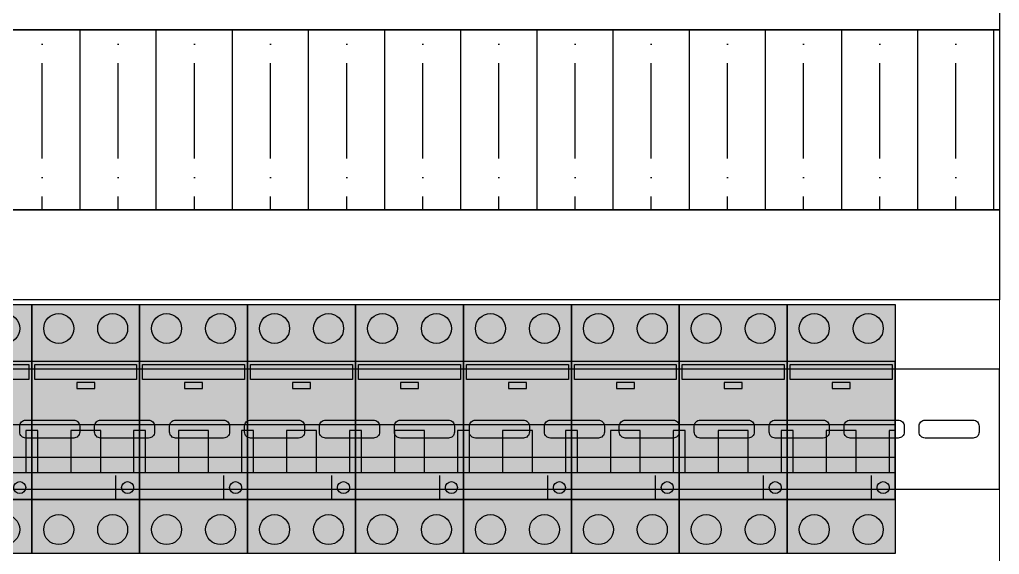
# Model space of a CAD drawing. Header units: millimetres. Extents: x -174 to 283928, y 1291 to 21053.
# Drawn here: x 9835 to 10161.9, y 20089.4 to 20267.6 of the extents above; entities that cross this region are included whole.
import ezdxf

# ---------------------------------------------------------------- set-up
doc = ezdxf.new("R2010")
doc.units = ezdxf.units.MM
doc.layers.add('devices', color=7, linetype='Continuous')

# ---------------------------------------------------------------- blocks, each defined once
blk = doc.blocks.new('*U206')
at = {"ltscale": 2}
blk.add_lwpolyline([(0, 20), (0, -20), (840, -20), (840, 20), (0, 20)], dxfattribs=at)
for points in [[(515.23, 3), (531.23, 3, -0.414214), (533.23, 1), (533.23, -1, -0.414214), (531.23, -3), (515.23, -3, -0.414214), (513.23, -1), (513.23, 1, -0.414214)], [(540.23, 3), (556.23, 3, -0.414214), (558.23, 1), (558.23, -1, -0.414214), (556.23, -3), (540.23, -3, -0.414214), (538.23, -1), (538.23, 1, -0.414214)], [(565.23, 3), (581.23, 3, -0.414214), (583.23, 1), (583.23, -1, -0.414214), (581.23, -3), (565.23, -3, -0.414214), (563.23, -1), (563.23, 1, -0.414214)], [(590.23, 3), (606.23, 3, -0.414214), (608.23, 1), (608.23, -1, -0.414214), (606.23, -3), (590.23, -3, -0.414214), (588.23, -1), (588.23, 1, -0.414214)], [(615.23, 3), (631.23, 3, -0.414214), (633.23, 1), (633.23, -1, -0.414214), (631.23, -3), (615.23, -3, -0.414214), (613.23, -1), (613.23, 1, -0.414214)], [(640.23, 3), (656.23, 3, -0.414214), (658.23, 1), (658.23, -1, -0.414214), (656.23, -3), (640.23, -3, -0.414214), (638.23, -1), (638.23, 1, -0.414214)], [(665.23, 3), (681.23, 3, -0.414214), (683.23, 1), (683.23, -1, -0.414214), (681.23, -3), (665.23, -3, -0.414214), (663.23, -1), (663.23, 1, -0.414214)], [(690.23, 3), (706.23, 3, -0.414214), (708.23, 1), (708.23, -1, -0.414214), (706.23, -3), (690.23, -3, -0.414214), (688.23, -1), (688.23, 1, -0.414214)], [(715.23, 3), (731.23, 3, -0.414214), (733.23, 1), (733.23, -1, -0.414214), (731.23, -3), (715.23, -3, -0.414214), (713.23, -1), (713.23, 1, -0.414214)], [(740.23, 3), (756.23, 3, -0.414214), (758.23, 1), (758.23, -1, -0.414214), (756.23, -3), (740.23, -3, -0.414214), (738.23, -1), (738.23, 1, -0.414214)], [(765.23, 3), (781.23, 3, -0.414214), (783.23, 1), (783.23, -1, -0.414214), (781.23, -3), (765.23, -3, -0.414214), (763.23, -1), (763.23, 1, -0.414214)], [(790.23, 3), (806.23, 3, -0.414214), (808.23, 1), (808.23, -1, -0.414214), (806.23, -3), (790.23, -3, -0.414214), (788.23, -1), (788.23, 1, -0.414214)], [(815.23, 3), (831.23, 3, -0.414214), (833.23, 1), (833.23, -1, -0.414214), (831.23, -3), (815.23, -3, -0.414214), (813.23, -1), (813.23, 1, -0.414214)]]:
    blk.add_lwpolyline(points, format="xyb", close=True, dxfattribs=at)
blk = doc.blocks.new('*U198')
at = {"color": 0, "linetype": 'Continuous', "lineweight": 0}
blk.add_line((950, 50), (950, 2150), dxfattribs=at)
blk = doc.blocks.new('*U197')
blk.add_wipeout([(0, 30), (840, 30), (840, -30), (0, -30)])
at = {"true_color": 0x2776bb}
h = blk.add_hatch(dxfattribs=at)
h.set_pattern_fill('ANSI35', color=152, scale=4, angle=45)
h.set_pattern_definition([(90, (-6146.77, 1406.27), (-25.4, 0), []), (90, (-6134.07, 1418.97), (-25.4, 0), [31.75, -6.35, 0, -6.35])])
h.paths.add_polyline_path([(840, -30), (840, 30), (0, 30), (0, -30)])
blk.add_lwpolyline([(0, 30), (840, 30), (840, -30), (0, -30), (0, 30)])
blk = doc.blocks.new('DS201')
at = {"true_color": 0xffffff}
blk.add_hatch(color=7, dxfattribs=at).paths.add_polyline_path([(0, -64), (0, 19), (36, 19), (36, -64)])
at = {"color": 7, "linetype": 'Continuous'}
for points in [[(0, -64), (0, 19), (36, 19), (36, -64)], [(36, -46), (36, 0), (0, 0), (0, -46)], [(1, -6), (1, -1), (35, -1), (35, -6)], [(21, -9), (21, -7), (15, -7), (15, -9)], [(0, -46), (0, -21), (36, -21), (36, -46)], [(2, -37), (2, -23), (0, -23), (0, -37)], [(23, -37), (23, -23), (13, -23), (13, -37)], [(36, -37), (36, -23), (34, -23), (34, -37)], [(36, -37), (36, -32), (0, -32), (0, -37)]]:
    blk.add_lwpolyline(points, close=True, dxfattribs=at)
blk.add_lwpolyline([(28, -38), (28, -46), (36, -46)], dxfattribs=at)
for centre, radius in [((9, 11), 5), ((27, 11), 5), ((32, -42), 2), ((9, -56), 5), ((27, -56), 5)]:
    blk.add_circle(centre, radius, dxfattribs=at)
at = {"color": 1, "linetype": 'Continuous'}
blk.add_solid([(1, -6), (1, -1), (35, -6), (35, -1)], dxfattribs=at)
at = {"color": 7, "linetype": 'Continuous'}
for points in [[(2, -37), (2, -23), (0, -37), (0, -23)], [(23, -37), (23, -23), (13, -37), (13, -23)], [(36, -37), (36, -23), (34, -37), (34, -23)], [(36, -37), (36, -32), (0, -37), (0, -32)]]:
    blk.add_solid(points, dxfattribs=at)

msp = doc.modelspace()

# ---------------------------------------------------------------- linework, layer by layer
at = {"layer": 'Defpoints', "color": 6}
for points in [[(10161.853, 20264.172), (9321.826, 20264.172), (9321.826, 20294.172), (10161.853, 20294.172)], [(10161.853, 20174.172), (9321.853, 20174.172), (9321.853, 20204.172), (10161.853, 20204.172)]]:
    msp.add_lwpolyline(points, close=True, dxfattribs=at)

# ---------------------------------------------------------------- block references
msp.add_blockref('*U198', (9211.853, 18769.172))
at = {"color": 1}
msp.add_blockref('*U206', (9321.853, 20131.172), dxfattribs=at)
at = {"layer": 'devices'}
for p in [(9803.087, 20153.672), (9839.087, 20153.672), (9875.087, 20153.672), (9911.087, 20153.672), (9947.087, 20153.672), (9983.087, 20153.672), (10019.087, 20153.672), (10055.087, 20153.672), (10091.087, 20153.672)]:
    msp.add_blockref('DS201', p, dxfattribs=at)

# ---------------------------------------------------------------- next in the draw order: block references
msp.add_blockref('*U197', (9321.853, 20234.172))

doc.saveas('drawing.dxf')
